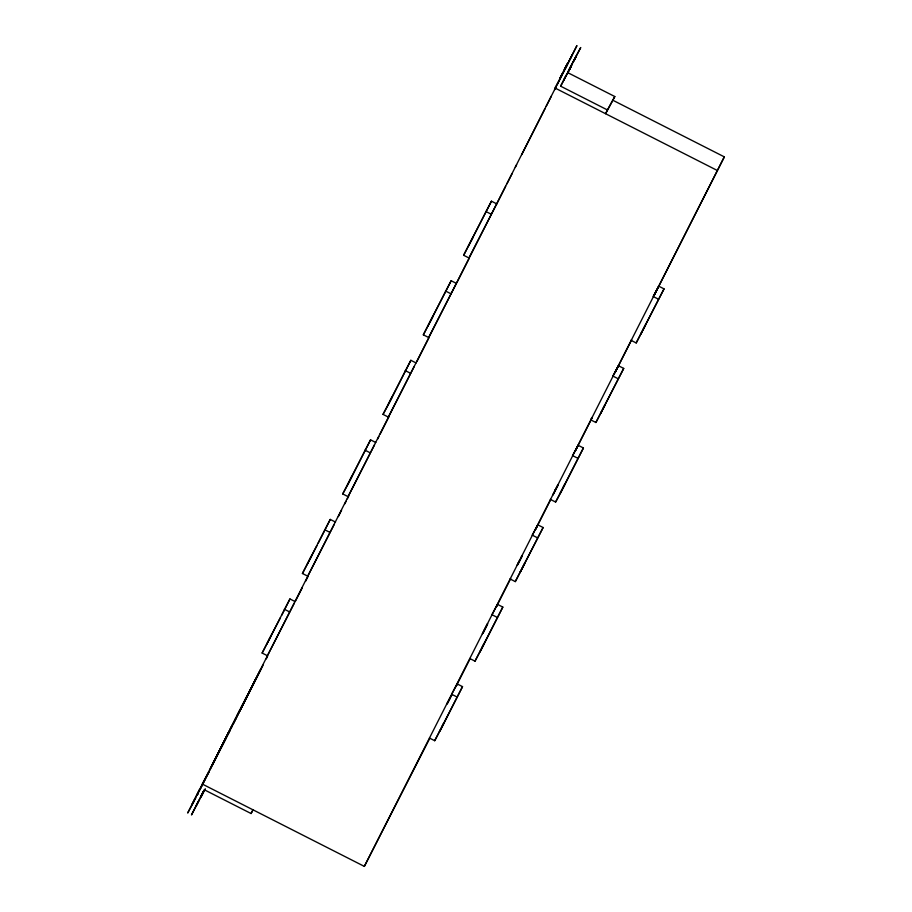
<?xml version="1.0" encoding="UTF-8"?>
<svg xmlns="http://www.w3.org/2000/svg" width="912" height="912" viewBox="0 0 912 912"><rect width="100%" height="100%" fill="white"/><g stroke="black" fill="none" stroke-linecap="round" stroke-linejoin="round"><path stroke-width="1.37" d="M311.63 555.784L309.533 559.82M230.303 729.144L233.073 723.775L231.42 727.058M239.354 711.292L237.781 714.506M223.018 743.394L221.582 746.381L224.056 741.604L222.779 744.181M221.377 746.654L219.815 749.869M271.331 635.333L270.659 636.679M204.47 780.797L204.767 780.205M565.087 68.833L572.348 54.515M218.333 752.765L222.551 744.545L221.285 746.996M234.703 720.446L238.283 713.321M311.368 556.32L307.184 564.448M197.653 794.158L198.086 793.28M230.679 728.87L232.321 725.599M248.691 693.28L244.986 700.667M571.767 55.757L572.2 54.88M237.565 714.791L240.038 709.901M203.479 782.781L204.037 781.675M245.795 699.014L240.665 709.137M270.157 637.682L266.885 643.997M350.185 479.723L351.793 476.44M228.616 732.986L230.166 729.896M198.645 792.175L199.272 790.921M570.581 58.117L571.208 56.863M197.824 802.446L195.784 806.539L198.873 800.519M201.392 795.549L203.433 791.456L201.016 796.153M203.068 792.847L201.028 796.94L204.128 790.932M565.554 76.528L563.513 80.621L566.603 74.613M569.122 69.631L571.163 65.539L568.073 71.558M570.809 66.929L568.757 71.022L571.186 66.337M574.378 60.044L576.418 55.951L573.329 61.959M517.48 564.722L519.35 560.994L517.138 565.269M293.972 603.904L267.398 655.717L262.132 653.038L289.948 598.956L295.214 601.635L302.328 587.727M334.271 524.354L307.697 576.156L302.431 573.488L330.258 519.407L335.513 522.074M374.57 444.794L347.996 496.607L342.73 493.928L370.557 439.846L375.824 442.525M414.242 366.396L388.295 417.058L383.029 414.379L410.856 360.297L416.123 362.976M423.339 334.829L451.155 280.736L456.422 283.415L428.594 337.497L423.339 334.829L451.155 280.736M463.638 255.269L491.454 201.187L496.721 203.866L468.905 257.948L463.638 255.269L491.454 201.187M280.44 617.72L262.132 653.038M281.717 615.224L289.948 598.956M316.943 545.684L302.431 573.488M318.208 543.176L330.258 519.407M348.361 483.645L370.557 439.846M388.66 404.096L410.856 360.297M562.807 72.675L559.763 78.614L567.367 63.612L564.277 69.62M196.547 795.538L199.637 789.53L191.976 804.601L195.077 798.593M200.537 788.435L201.791 785.95M238.454 713.469L212.279 764.849M197.072 795.503L198.326 793.018M202.84 784.035L199.66 790.316M205.257 779.35L209.03 771.894L202.316 784.069L364.344 866.4L429.609 738.652M209.669 770.651L230.257 729.999M233.472 723.649L236.687 717.299M239.902 710.95L263.078 665.213M266.293 658.863L267.581 656.321M305.543 581.377L308.119 576.304M338.363 516.602L341.578 510.241M344.793 503.891L346.081 501.349M347.369 498.818L348.658 496.276M377.614 439.117L378.902 436.574M380.19 434.032L389.196 416.248M416.864 361.631L429.085 337.497M456.764 282.868L468.985 258.734M496.652 204.117L505.658 186.333M506.947 183.791L512.099 173.633M515.314 167.284L516.602 164.741M521.755 154.573L544.92 108.847M546.197 106.305L551.35 96.148M554.564 89.798L555.853 87.256M557.141 84.713L576.931 45.6L187.678 813.025L194.028 801.443M571.334 65.048L580.727 47.527L560.629 86.184L607.46 109.976L614.813 96.547L567.971 72.755M560.629 86.184L571.858 65.014M205.28 788.732L191.474 814.952L204.22 789.735L251.062 813.527L253.069 809.867M251.062 813.527L252.943 809.799M607.46 109.976L605.568 113.704L614.813 96.547M364.344 866.4L724.322 156.875L612.921 100.274M446.948 703.768L448.214 701.26L447.758 702.092M482.357 633.794L487.43 623.785M557.779 485.173L555.089 490.337L556.046 488.593M447.108 703.973L452.181 693.964M455.989 686.462L457.254 683.954L462.521 686.633L440.336 730.432M482.972 633.179L487.658 623.648M496.288 606.902L497.553 604.405L502.82 607.084L480.635 650.872M517.571 564.893L522.006 556.138M535.321 529.861L537.852 524.845L543.119 527.524L515.303 581.605L510.036 578.938M557.87 485.344L552.832 494.817M550.335 499.377L555.602 502.056L561.233 491.773L583.418 447.974L578.151 445.295L574.982 451.554L592.412 417.274M615.281 372.005L618.45 365.746L623.717 368.414L595.901 422.507L590.634 419.828L591.877 417.559M654.314 294.952L658.76 286.186L664.027 288.865L636.2 342.946L630.933 340.267M447.632 703.084L452.135 694.192M456 686.565L470.147 658.624M483.018 633.224L487.521 624.332M496.538 606.548L510.686 578.596M517.765 564.631L522.28 555.739M535.789 529.063L550.586 499.844M553.162 494.76L557.665 485.868M614.939 372.814L631.663 339.788M654.189 295.34L724.322 156.875M429.438 738.036L434.705 740.715L462.521 686.633M469.737 658.487L475.004 661.166L502.82 607.084M515.303 581.605L543.119 527.524M555.602 502.056L583.418 447.974M595.901 422.507L623.717 368.414M636.2 342.946L664.027 288.865M439.459 731.675L444.007 722.771L441.807 727.046M479.758 652.126L484.318 643.222L482.106 647.497M470.729 241.6L472.94 237.325L468.392 246.229M430.43 321.161L432.641 316.886L428.093 325.778M390.131 400.71L392.342 396.435L387.794 405.338M350.436 479.085L347.483 484.888M269.234 639.369L271.445 635.094M236.664 716.593L239.434 711.212M224.762 740.02L229.22 731.253M230.36 729.076L231.089 727.662M236.721 716.524L238.055 713.948M241.133 707.701L245.602 698.934M226.324 737.5L221.422 747.11M240.939 708.647L242.695 704.668M643.302 329.278L645.514 325.003L640.954 333.906L641.911 332.162M603.003 408.838L605.215 404.563L600.655 413.455L601.612 411.711M562.704 488.387L564.916 484.112L560.356 493.016L561.313 491.26M522.405 567.948L524.617 563.662L520.057 572.565L521.014 570.821M240.346 709.798L237.804 714.791M566.728 65.698L565.018 69.016M203.125 783.328L203.729 782.154M195.134 799.3L195.738 798.125M350.983 478.002L351.451 477.101M221.992 745.617L222.505 744.625M197.881 793.782L198.394 792.802M204.242 781.162L204.835 780.022M194.245 801.021L194.621 800.291M231.329 727.183L231.694 726.499M562.294 74.556L554.941 87.985L716.969 170.305M383.029 414.379L388.045 405.236M342.73 493.928L347.734 484.785M260.308 670.081L210.353 768.554M260.786 669.385L238.67 712.796M254.459 681.367L255.166 680.09M255.406 679.645L256.033 678.494M253.308 683.601L255.383 679.828M249.204 691.706L251.929 686.599M245.875 698.273L247.939 694.499M244.975 700.051L247.038 696.289M240.631 708.67L242.455 705.341M239.48 710.904L241.543 707.131M233.29 723.205L234.931 720.001M235.285 719.363L235.866 718.291M227.795 733.978L228.57 732.553M228.923 731.914L229.505 730.843M225.104 739.29L228.479 732.929M223.725 742.015L225.788 738.241M216.885 755.512L219.131 751.214M219.45 750.61L219.974 749.653M213.967 761.258L215.688 758.134M217.706 754.144L218.059 753.506M212.599 763.982L214.309 760.847M658.76 286.186L653.129 296.48L658.384 299.147M618.45 365.746L612.818 376.029L618.085 378.708M578.151 445.295L572.519 455.578L577.786 458.257M537.852 524.845L532.22 535.139L537.487 537.806M521.39 556.742L521.846 555.921M497.553 604.405L491.921 614.688L497.188 617.367M483.896 631.07L484.352 630.249M457.254 683.954L451.622 694.249L456.889 696.916M449.24 699.493L449.696 698.66M475.004 661.166L480.715 650.37M434.705 740.715L440.416 729.931M485.822 211.47L491.089 214.149M445.523 291.031L450.79 293.698M405.224 370.58L410.491 373.259M364.925 450.14L370.192 452.808M324.615 529.69L329.882 532.369M284.316 609.239L289.583 611.918"/></g></svg>
